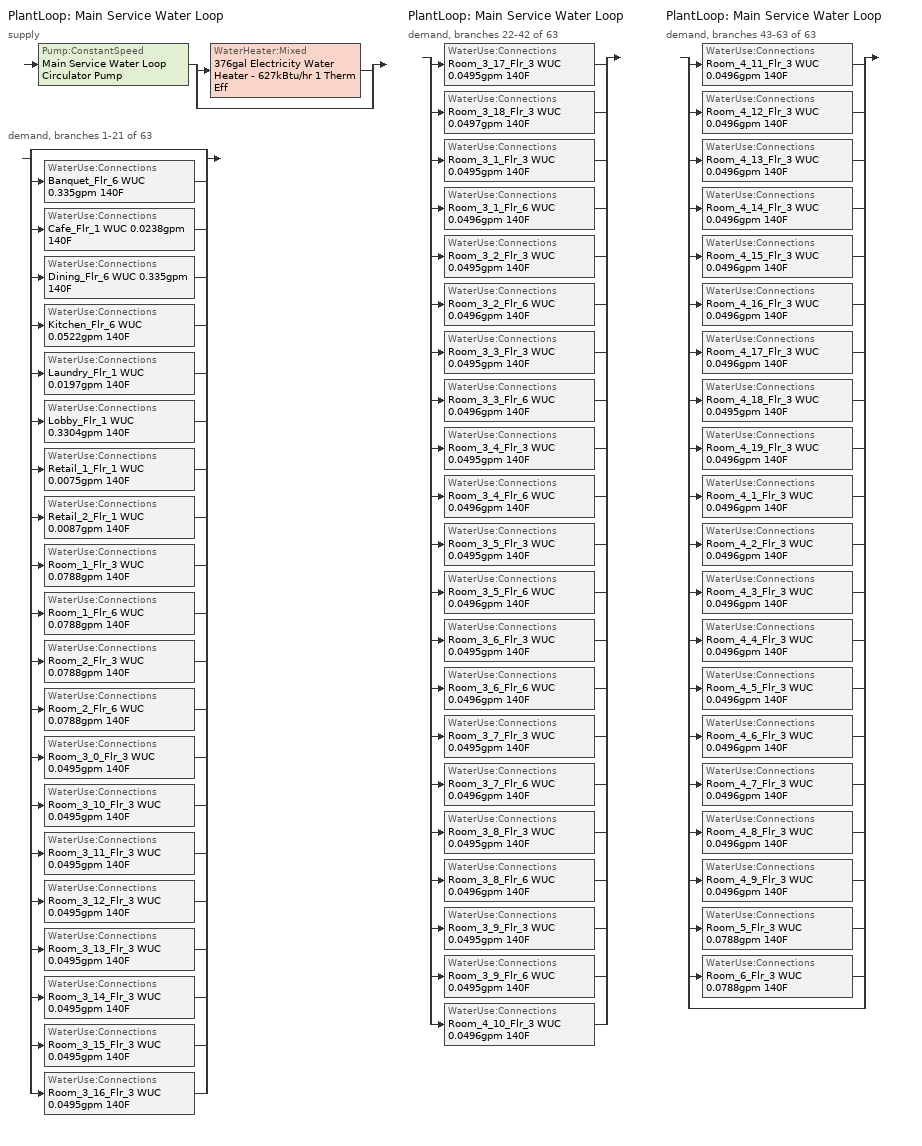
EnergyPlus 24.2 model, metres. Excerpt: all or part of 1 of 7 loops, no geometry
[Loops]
PlantLoop 'Main Service Water Loop'
 supply: Pump:ConstantSpeed 'Main Service Water Loop Circulator Pump' > split
  | WaterHeater:Mixed '376gal Electricity Water Heater - 627kBtu/hr 1 Therm Eff'
  | bypass
 demand, branches 1-21 of 63: split
  | bypass
  | WaterUse:Connections 'Banquet_Flr_6 WUC 0.335gpm 140F'
  | WaterUse:Connections 'Cafe_Flr_1 WUC 0.0238gpm 140F'
  | WaterUse:Connections 'Dining_Flr_6 WUC 0.335gpm 140F'
  | WaterUse:Connections 'Kitchen_Flr_6 WUC 0.0522gpm 140F'
  | WaterUse:Connections 'Laundry_Flr_1 WUC 0.0197gpm 140F'
  | WaterUse:Connections 'Lobby_Flr_1 WUC 0.3304gpm 140F'
  | WaterUse:Connections 'Retail_1_Flr_1 WUC 0.0075gpm 140F'
  | WaterUse:Connections 'Retail_2_Flr_1 WUC 0.0087gpm 140F'
  | WaterUse:Connections 'Room_1_Flr_3 WUC 0.0788gpm 140F'
  | WaterUse:Connections 'Room_1_Flr_6 WUC 0.0788gpm 140F'
  | WaterUse:Connections 'Room_2_Flr_3 WUC 0.0788gpm 140F'
  | WaterUse:Connections 'Room_2_Flr_6 WUC 0.0788gpm 140F'
  | WaterUse:Connections 'Room_3_0_Flr_3 WUC 0.0495gpm 140F'
  | WaterUse:Connections 'Room_3_10_Flr_3 WUC 0.0495gpm 140F'
  | WaterUse:Connections 'Room_3_11_Flr_3 WUC 0.0495gpm 140F'
  | WaterUse:Connections 'Room_3_12_Flr_3 WUC 0.0495gpm 140F'
  | WaterUse:Connections 'Room_3_13_Flr_3 WUC 0.0495gpm 140F'
  | WaterUse:Connections 'Room_3_14_Flr_3 WUC 0.0495gpm 140F'
  | WaterUse:Connections 'Room_3_15_Flr_3 WUC 0.0495gpm 140F'
  | WaterUse:Connections 'Room_3_16_Flr_3 WUC 0.0495gpm 140F'
PlantLoop 'Main Service Water Loop'
 demand, branches 22-42 of 63: split
  | WaterUse:Connections 'Room_3_17_Flr_3 WUC 0.0495gpm 140F'
  | WaterUse:Connections 'Room_3_18_Flr_3 WUC 0.0497gpm 140F'
  | WaterUse:Connections 'Room_3_1_Flr_3 WUC 0.0495gpm 140F'
  | WaterUse:Connections 'Room_3_1_Flr_6 WUC 0.0496gpm 140F'
  | WaterUse:Connections 'Room_3_2_Flr_3 WUC 0.0495gpm 140F'
  | WaterUse:Connections 'Room_3_2_Flr_6 WUC 0.0496gpm 140F'
  | WaterUse:Connections 'Room_3_3_Flr_3 WUC 0.0495gpm 140F'
  | WaterUse:Connections 'Room_3_3_Flr_6 WUC 0.0496gpm 140F'
  | WaterUse:Connections 'Room_3_4_Flr_3 WUC 0.0495gpm 140F'
  | WaterUse:Connections 'Room_3_4_Flr_6 WUC 0.0496gpm 140F'
  | WaterUse:Connections 'Room_3_5_Flr_3 WUC 0.0495gpm 140F'
  | WaterUse:Connections 'Room_3_5_Flr_6 WUC 0.0496gpm 140F'
  | WaterUse:Connections 'Room_3_6_Flr_3 WUC 0.0495gpm 140F'
  | WaterUse:Connections 'Room_3_6_Flr_6 WUC 0.0496gpm 140F'
  | WaterUse:Connections 'Room_3_7_Flr_3 WUC 0.0495gpm 140F'
  | WaterUse:Connections 'Room_3_7_Flr_6 WUC 0.0496gpm 140F'
  | WaterUse:Connections 'Room_3_8_Flr_3 WUC 0.0495gpm 140F'
  | WaterUse:Connections 'Room_3_8_Flr_6 WUC 0.0496gpm 140F'
  | WaterUse:Connections 'Room_3_9_Flr_3 WUC 0.0495gpm 140F'
  | WaterUse:Connections 'Room_3_9_Flr_6 WUC 0.0495gpm 140F'
  | WaterUse:Connections 'Room_4_10_Flr_3 WUC 0.0496gpm 140F'
PlantLoop 'Main Service Water Loop'
 demand, branches 43-63 of 63: split
  | WaterUse:Connections 'Room_4_11_Flr_3 WUC 0.0496gpm 140F'
  | WaterUse:Connections 'Room_4_12_Flr_3 WUC 0.0496gpm 140F'
  | WaterUse:Connections 'Room_4_13_Flr_3 WUC 0.0496gpm 140F'
  | WaterUse:Connections 'Room_4_14_Flr_3 WUC 0.0496gpm 140F'
  | WaterUse:Connections 'Room_4_15_Flr_3 WUC 0.0496gpm 140F'
  | WaterUse:Connections 'Room_4_16_Flr_3 WUC 0.0496gpm 140F'
  | WaterUse:Connections 'Room_4_17_Flr_3 WUC 0.0496gpm 140F'
  | WaterUse:Connections 'Room_4_18_Flr_3 WUC 0.0495gpm 140F'
  | WaterUse:Connections 'Room_4_19_Flr_3 WUC 0.0496gpm 140F'
  | WaterUse:Connections 'Room_4_1_Flr_3 WUC 0.0496gpm 140F'
  | WaterUse:Connections 'Room_4_2_Flr_3 WUC 0.0496gpm 140F'
  | WaterUse:Connections 'Room_4_3_Flr_3 WUC 0.0496gpm 140F'
  | WaterUse:Connections 'Room_4_4_Flr_3 WUC 0.0496gpm 140F'
  | WaterUse:Connections 'Room_4_5_Flr_3 WUC 0.0496gpm 140F'
  | WaterUse:Connections 'Room_4_6_Flr_3 WUC 0.0496gpm 140F'
  | WaterUse:Connections 'Room_4_7_Flr_3 WUC 0.0496gpm 140F'
  | WaterUse:Connections 'Room_4_8_Flr_3 WUC 0.0496gpm 140F'
  | WaterUse:Connections 'Room_4_9_Flr_3 WUC 0.0496gpm 140F'
  | WaterUse:Connections 'Room_5_Flr_3 WUC 0.0788gpm 140F'
  | WaterUse:Connections 'Room_6_Flr_3 WUC 0.0788gpm 140F'
  | bypass
[SetpointManager:Scheduled]
Service hot water setpoint manager: Control Variable=Temperature; Schedule=Service Water Loop Temp - 140F; Setpoint Node or NodeList=Main Service Water Loop Supply Outlet Node
[PlantLoop]
Main Service Water Loop: Fluid Type=Water; Plant Equipment Operation Scheme=Main Service Water Loop Operation Schemes; Maximum Loop Temperature {C}=60; Minimum Loop Temperature {C}=51.6667; Maximum Loop Flow Rate {m3/s}=Autosize; Minimum Loop Flow Rate {m3/s}=0; Plant Loop Volume {m3}=Autocalculate; Load Distribution Scheme=Optimal; Plant Loop Demand Calculation Scheme=SingleSetpoint; Common Pipe Simulation=None
[Sizing:Plant]
Main Service Water Loop: Loop Type=Heating; Design Loop Exit Temperature {C}=60; Loop Design Temperature Difference {deltaC}=5; Sizing Option=NonCoincident; Zone Timesteps in Averaging Window=1; Coincident Sizing Factor Mode=None
[Pump:ConstantSpeed]
Main Service Water Loop Circulator Pump: Design Flow Rate {m3/s}=Autosize; Design Pump Head {Pa}=529997; Design Power Consumption {W}=Autosize; Motor Efficiency=0.855; Fraction of Motor Inefficiencies to Fluid Stream=0; Pump Control Type=Intermittent; Design Power Sizing Method=PowerPerFlowPerPressure; Design Electric Power per Unit Flow Rate {W/(m3/s)}=348701.1; Design Shaft Power per Unit Flow Rate per Unit Head {W-s/m3-Pa}=1.28205
[WaterHeater:Mixed]
376gal Electricity Water Heater - 627kBtu/hr 1 Therm Eff: Tank Volume {m3}=1.42181; Setpoint Temperature Schedule=Service Water Loop Temp - 140F; Deadband Temperature Difference {deltaC}=2; Maximum Temperature Limit {C}=60; Heater Control Type=Cycle; Heater Maximum Capacity {W}=183709; Heater Ignition Minimum Flow Rate {m3/s}=0; Heater Ignition Delay {s}=0; Heater Fuel Type=Electricity; Heater Thermal Efficiency=1; Off Cycle Parasitic Fuel Consumption Rate {W}=122.494; Off Cycle Parasitic Fuel Type=Electricity; Off Cycle Parasitic Heat Fraction to Tank=0.8; On Cycle Parasitic Fuel Consumption Rate {W}=122.494; On Cycle Parasitic Fuel Type=Electricity; On Cycle Parasitic Heat Fraction to Tank=0; Ambient Temperature Indicator=Schedule; Ambient Temperature Schedule=Water Heater Ambient Temp Schedule 71.6F; Off Cycle Loss Coefficient to Ambient Temperature {W/K}=0.00956264; Off Cycle Loss Fraction to Zone=1; On Cycle Loss Coefficient to Ambient Temperature {W/K}=0.00956264; On Cycle Loss Fraction to Zone=1; Use Side Effectiveness=1; Source Side Effectiveness=1; Use Side Design Flow Rate {m3/s}=Autosize; Source Side Design Flow Rate {m3/s}=Autosize; Indirect Water Heating Recovery Time {hr}=1.5; Source Side Flow Control Mode=IndirectHeatPrimarySetpoint
[WaterHeater:Sizing]
376gal Electricity Water Heater - 627kBtu/hr 1 Therm Eff: Design Mode=PeakDraw; Time Storage Can Meet Peak Draw {hr}=0.538503; Time for Tank Recovery {hr}=1; Nominal Tank Volume for Autosizing Plant Connections {m3}=1
[WaterUse:Connections] Drain Water Heat Exchanger Type=None; Drain Water Heat Exchanger Destination=Plant
Name | Water Use Equipment Name 1
Banquet_Flr_6 WUC 0.335gpm 140F | Banquet_Flr_6 Service Water Use 0.335gpm 140F
Cafe_Flr_1 WUC 0.0238gpm 140F | Cafe_Flr_1 Service Water Use 0.0238gpm 140F
Dining_Flr_6 WUC 0.335gpm 140F | Dining_Flr_6 Service Water Use 0.335gpm 140F
Kitchen_Flr_6 WUC 0.0522gpm 140F | Kitchen_Flr_6 Service Water Use 0.0522gpm 140F
Laundry_Flr_1 WUC 0.0197gpm 140F | Laundry_Flr_1 Service Water Use 0.0197gpm 140F
Lobby_Flr_1 WUC 0.3304gpm 140F | Lobby_Flr_1 Service Water Use 0.3304gpm 140F
Retail_1_Flr_1 WUC 0.0075gpm 140F | Retail_1_Flr_1 Service Water Use 0.0075gpm 140F
Retail_2_Flr_1 WUC 0.0087gpm 140F | Retail_2_Flr_1 Service Water Use 0.0087gpm 140F
Room_1_Flr_3 WUC 0.0788gpm 140F | Room_1_Flr_3 Service Water Use 0.0788gpm 140F
Room_1_Flr_6 WUC 0.0788gpm 140F | Room_1_Flr_6 Service Water Use 0.0788gpm 140F
Room_2_Flr_3 WUC 0.0788gpm 140F | Room_2_Flr_3 Service Water Use 0.0788gpm 140F
Room_2_Flr_6 WUC 0.0788gpm 140F | Room_2_Flr_6 Service Water Use 0.0788gpm 140F
Room_3_0_Flr_3 WUC 0.0495gpm 140F | Room_3_0_Flr_3 Service Water Use 0.0495gpm 140F
Room_3_10_Flr_3 WUC 0.0495gpm 140F | Room_3_10_Flr_3 Service Water Use 0.0495gpm 140F
Room_3_11_Flr_3 WUC 0.0495gpm 140F | Room_3_11_Flr_3 Service Water Use 0.0495gpm 140F
Room_3_12_Flr_3 WUC 0.0495gpm 140F | Room_3_12_Flr_3 Service Water Use 0.0495gpm 140F
Room_3_13_Flr_3 WUC 0.0495gpm 140F | Room_3_13_Flr_3 Service Water Use 0.0495gpm 140F
Room_3_14_Flr_3 WUC 0.0495gpm 140F | Room_3_14_Flr_3 Service Water Use 0.0495gpm 140F
Room_3_15_Flr_3 WUC 0.0495gpm 140F | Room_3_15_Flr_3 Service Water Use 0.0495gpm 140F
Room_3_16_Flr_3 WUC 0.0495gpm 140F | Room_3_16_Flr_3 Service Water Use 0.0495gpm 140F
Room_3_17_Flr_3 WUC 0.0495gpm 140F | Room_3_17_Flr_3 Service Water Use 0.0495gpm 140F
Room_3_18_Flr_3 WUC 0.0497gpm 140F | Room_3_18_Flr_3 Service Water Use 0.0497gpm 140F
Room_3_1_Flr_3 WUC 0.0495gpm 140F | Room_3_1_Flr_3 Service Water Use 0.0495gpm 140F
Room_3_1_Flr_6 WUC 0.0496gpm 140F | Room_3_1_Flr_6 Service Water Use 0.0496gpm 140F
Room_3_2_Flr_3 WUC 0.0495gpm 140F | Room_3_2_Flr_3 Service Water Use 0.0495gpm 140F
Room_3_2_Flr_6 WUC 0.0496gpm 140F | Room_3_2_Flr_6 Service Water Use 0.0496gpm 140F
Room_3_3_Flr_3 WUC 0.0495gpm 140F | Room_3_3_Flr_3 Service Water Use 0.0495gpm 140F
Room_3_3_Flr_6 WUC 0.0496gpm 140F | Room_3_3_Flr_6 Service Water Use 0.0496gpm 140F
Room_3_4_Flr_3 WUC 0.0495gpm 140F | Room_3_4_Flr_3 Service Water Use 0.0495gpm 140F
Room_3_4_Flr_6 WUC 0.0496gpm 140F | Room_3_4_Flr_6 Service Water Use 0.0496gpm 140F
Room_3_5_Flr_3 WUC 0.0495gpm 140F | Room_3_5_Flr_3 Service Water Use 0.0495gpm 140F
Room_3_5_Flr_6 WUC 0.0496gpm 140F | Room_3_5_Flr_6 Service Water Use 0.0496gpm 140F
Room_3_6_Flr_3 WUC 0.0495gpm 140F | Room_3_6_Flr_3 Service Water Use 0.0495gpm 140F
Room_3_6_Flr_6 WUC 0.0496gpm 140F | Room_3_6_Flr_6 Service Water Use 0.0496gpm 140F
Room_3_7_Flr_3 WUC 0.0495gpm 140F | Room_3_7_Flr_3 Service Water Use 0.0495gpm 140F
Room_3_7_Flr_6 WUC 0.0496gpm 140F | Room_3_7_Flr_6 Service Water Use 0.0496gpm 140F
Room_3_8_Flr_3 WUC 0.0495gpm 140F | Room_3_8_Flr_3 Service Water Use 0.0495gpm 140F
Room_3_8_Flr_6 WUC 0.0496gpm 140F | Room_3_8_Flr_6 Service Water Use 0.0496gpm 140F
Room_3_9_Flr_3 WUC 0.0495gpm 140F | Room_3_9_Flr_3 Service Water Use 0.0495gpm 140F
Room_3_9_Flr_6 WUC 0.0495gpm 140F | Room_3_9_Flr_6 Service Water Use 0.0495gpm 140F
Room_4_10_Flr_3 WUC 0.0496gpm 140F | Room_4_10_Flr_3 Service Water Use 0.0496gpm 140F
Room_4_11_Flr_3 WUC 0.0496gpm 140F | Room_4_11_Flr_3 Service Water Use 0.0496gpm 140F
Room_4_12_Flr_3 WUC 0.0496gpm 140F | Room_4_12_Flr_3 Service Water Use 0.0496gpm 140F
Room_4_13_Flr_3 WUC 0.0496gpm 140F | Room_4_13_Flr_3 Service Water Use 0.0496gpm 140F
Room_4_14_Flr_3 WUC 0.0496gpm 140F | Room_4_14_Flr_3 Service Water Use 0.0496gpm 140F
Room_4_15_Flr_3 WUC 0.0496gpm 140F | Room_4_15_Flr_3 Service Water Use 0.0496gpm 140F
Room_4_16_Flr_3 WUC 0.0496gpm 140F | Room_4_16_Flr_3 Service Water Use 0.0496gpm 140F
Room_4_17_Flr_3 WUC 0.0496gpm 140F | Room_4_17_Flr_3 Service Water Use 0.0496gpm 140F
Room_4_18_Flr_3 WUC 0.0495gpm 140F | Room_4_18_Flr_3 Service Water Use 0.0495gpm 140F
Room_4_19_Flr_3 WUC 0.0496gpm 140F | Room_4_19_Flr_3 Service Water Use 0.0496gpm 140F
Room_4_1_Flr_3 WUC 0.0496gpm 140F | Room_4_1_Flr_3 Service Water Use 0.0496gpm 140F
Room_4_2_Flr_3 WUC 0.0496gpm 140F | Room_4_2_Flr_3 Service Water Use 0.0496gpm 140F
Room_4_3_Flr_3 WUC 0.0496gpm 140F | Room_4_3_Flr_3 Service Water Use 0.0496gpm 140F
Room_4_4_Flr_3 WUC 0.0496gpm 140F | Room_4_4_Flr_3 Service Water Use 0.0496gpm 140F
Room_4_5_Flr_3 WUC 0.0496gpm 140F | Room_4_5_Flr_3 Service Water Use 0.0496gpm 140F
Room_4_6_Flr_3 WUC 0.0496gpm 140F | Room_4_6_Flr_3 Service Water Use 0.0496gpm 140F
Room_4_7_Flr_3 WUC 0.0496gpm 140F | Room_4_7_Flr_3 Service Water Use 0.0496gpm 140F
Room_4_8_Flr_3 WUC 0.0496gpm 140F | Room_4_8_Flr_3 Service Water Use 0.0496gpm 140F
Room_4_9_Flr_3 WUC 0.0496gpm 140F | Room_4_9_Flr_3 Service Water Use 0.0496gpm 140F
Room_5_Flr_3 WUC 0.0788gpm 140F | Room_5_Flr_3 Service Water Use 0.0788gpm 140F
Room_6_Flr_3 WUC 0.0788gpm 140F | Room_6_Flr_3 Service Water Use 0.0788gpm 140F
[WaterUse:Equipment] Target Temperature Schedule=Mixed Water At Faucet Temp - 140F; Sensible Fraction Schedule=Fraction Sensible - 0.2; Latent Fraction Schedule=Fraction Latent - 0.05
Name | Peak Flow Rate {m3/s} | Flow Rate Fraction Schedule | Zone
Banquet_Flr_6 Service Water Use 0.335gpm 140F | 2.11381e-05 | NECB-B-Service Water Heating | ALL_ST=Dining area - other_FL=Building Story 4_SCH=B 1
Cafe_Flr_1 Service Water Use 0.0238gpm 140F | 1.50463e-06 | NECB-C-Service Water Heating | ALL_ST=Retail facility mall concourse_FL=Building Story 2_SCH=C
Dining_Flr_6 Service Water Use 0.335gpm 140F | 2.11381e-05 | NECB-B-Service Water Heating | ALL_ST=Dining area - other_FL=Building Story 4_SCH=B
Kitchen_Flr_6 Service Water Use 0.0522gpm 140F | 3.29204e-06 | NECB-B-Service Water Heating | ALL_ST=Food preparation area_FL=Building Story 4_SCH=B
Laundry_Flr_1 Service Water Use 0.0197gpm 140F | 1.24346e-06 | NECB-C-Service Water Heating | ALL_ST=Laundry/Washing area_FL=Building Story 2_SCH=C
Lobby_Flr_1 Service Water Use 0.3304gpm 140F | 2.08442e-05 | NECB-H-Service Water Heating | ALL_ST=Lobby - hotel_FL=Building Story 2_SCH=H
Retail_1_Flr_1 Service Water Use 0.0075gpm 140F | 4.74976e-07 | NECB-C-Service Water Heating | ALL_ST=Sales area_FL=Building Story 2_SCH=C 1
Retail_2_Flr_1 Service Water Use 0.0087gpm 140F | 5.50024e-07 | NECB-C-Service Water Heating | ALL_ST=Sales area_FL=Building Story 2_SCH=C
Room_1_Flr_3 Service Water Use 0.0788gpm 140F | 4.97412e-06 | NECB-F-Service Water Heating | DU_BT=Space Function_ST=Guest room_FL=Building Story 3_SCHF 12
Room_1_Flr_6 Service Water Use 0.0788gpm 140F | 4.97412e-06 | NECB-F-Service Water Heating | DU_BT=Space Function_ST=Guest room_FL=Building Story 4_SCHF 7
Room_2_Flr_3 Service Water Use 0.0788gpm 140F | 4.97354e-06 | NECB-F-Service Water Heating | DU_BT=Space Function_ST=Guest room_FL=Building Story 3_SCHF 3
Room_2_Flr_6 Service Water Use 0.0788gpm 140F | 4.97354e-06 | NECB-F-Service Water Heating | DU_BT=Space Function_ST=Guest room_FL=Building Story 4_SCHF 8
Room_3_0_Flr_3 Service Water Use 0.0495gpm 140F | 3.12604e-06 | NECB-F-Service Water Heating | DU_BT=Space Function_ST=Guest room_FL=Building Story 3_SCHF 2
Room_3_10_Flr_3 Service Water Use 0.0495gpm 140F | 3.12604e-06 | NECB-F-Service Water Heating | DU_BT=Space Function_ST=Guest room_FL=Building Story 3_SCHF 38
Room_3_11_Flr_3 Service Water Use 0.0495gpm 140F | 3.12604e-06 | NECB-F-Service Water Heating | DU_BT=Space Function_ST=Guest room_FL=Building Story 3_SCHF 8
Room_3_12_Flr_3 Service Water Use 0.0495gpm 140F | 3.12604e-06 | NECB-F-Service Water Heating | DU_BT=Space Function_ST=Guest room_FL=Building Story 3_SCHF 1
Room_3_13_Flr_3 Service Water Use 0.0495gpm 140F | 3.12604e-06 | NECB-F-Service Water Heating | DU_BT=Space Function_ST=Guest room_FL=Building Story 3_SCHF 4
Room_3_14_Flr_3 Service Water Use 0.0495gpm 140F | 3.12604e-06 | NECB-F-Service Water Heating | DU_BT=Space Function_ST=Guest room_FL=Building Story 3_SCHF 14
Room_3_15_Flr_3 Service Water Use 0.0495gpm 140F | 3.12604e-06 | NECB-F-Service Water Heating | DU_BT=Space Function_ST=Guest room_FL=Building Story 3_SCHF 20
Room_3_16_Flr_3 Service Water Use 0.0495gpm 140F | 3.12604e-06 | NECB-F-Service Water Heating | DU_BT=Space Function_ST=Guest room_FL=Building Story 3_SCHF 23
Room_3_17_Flr_3 Service Water Use 0.0495gpm 140F | 3.12604e-06 | NECB-F-Service Water Heating | DU_BT=Space Function_ST=Guest room_FL=Building Story 3_SCHF 16
Room_3_18_Flr_3 Service Water Use 0.0497gpm 140F | 3.13545e-06 | NECB-F-Service Water Heating | DU_BT=Space Function_ST=Guest room_FL=Building Story 3_SCHF 6
Room_3_1_Flr_3 Service Water Use 0.0495gpm 140F | 3.12604e-06 | NECB-F-Service Water Heating | DU_BT=Space Function_ST=Guest room_FL=Building Story 3_SCHF 28
Room_3_1_Flr_6 Service Water Use 0.0496gpm 140F | 3.1269e-06 | NECB-F-Service Water Heating | DU_BT=Space Function_ST=Guest room_FL=Building Story 4_SCHF 5
Room_3_2_Flr_3 Service Water Use 0.0495gpm 140F | 3.12604e-06 | NECB-F-Service Water Heating | DU_BT=Space Function_ST=Guest room_FL=Building Story 3_SCHF 9
Room_3_2_Flr_6 Service Water Use 0.0496gpm 140F | 3.1269e-06 | NECB-F-Service Water Heating | DU_BT=Space Function_ST=Guest room_FL=Building Story 4_SCHF 10
Room_3_3_Flr_3 Service Water Use 0.0495gpm 140F | 3.12604e-06 | NECB-F-Service Water Heating | DU_BT=Space Function_ST=Guest room_FL=Building Story 3_SCHF 36
Room_3_3_Flr_6 Service Water Use 0.0496gpm 140F | 3.1269e-06 | NECB-F-Service Water Heating | DU_BT=Space Function_ST=Guest room_FL=Building Story 4_SCHF 4
Room_3_4_Flr_3 Service Water Use 0.0495gpm 140F | 3.12604e-06 | NECB-F-Service Water Heating | DU_BT=Space Function_ST=Guest room_FL=Building Story 3_SCHF 10
Room_3_4_Flr_6 Service Water Use 0.0496gpm 140F | 3.1269e-06 | NECB-F-Service Water Heating | DU_BT=Space Function_ST=Guest room_FL=Building Story 4_SCHF 3
Room_3_5_Flr_3 Service Water Use 0.0495gpm 140F | 3.12604e-06 | NECB-F-Service Water Heating | DU_BT=Space Function_ST=Guest room_FL=Building Story 3_SCHF 5
Room_3_5_Flr_6 Service Water Use 0.0496gpm 140F | 3.1269e-06 | NECB-F-Service Water Heating | DU_BT=Space Function_ST=Guest room_FL=Building Story 4_SCHF 6
Room_3_6_Flr_3 Service Water Use 0.0495gpm 140F | 3.12604e-06 | NECB-F-Service Water Heating | DU_BT=Space Function_ST=Guest room_FL=Building Story 3_SCHF 13
Room_3_6_Flr_6 Service Water Use 0.0496gpm 140F | 3.1269e-06 | NECB-F-Service Water Heating | DU_BT=Space Function_ST=Guest room_FL=Building Story 4_SCHF 2
Room_3_7_Flr_3 Service Water Use 0.0495gpm 140F | 3.12604e-06 | NECB-F-Service Water Heating | DU_BT=Space Function_ST=Guest room_FL=Building Story 3_SCHF
Room_3_7_Flr_6 Service Water Use 0.0496gpm 140F | 3.1269e-06 | NECB-F-Service Water Heating | DU_BT=Space Function_ST=Guest room_FL=Building Story 4_SCHF 1
Room_3_8_Flr_3 Service Water Use 0.0495gpm 140F | 3.12604e-06 | NECB-F-Service Water Heating | DU_BT=Space Function_ST=Guest room_FL=Building Story 3_SCHF 15
Room_3_8_Flr_6 Service Water Use 0.0496gpm 140F | 3.1269e-06 | NECB-F-Service Water Heating | DU_BT=Space Function_ST=Guest room_FL=Building Story 4_SCHF 9
Room_3_9_Flr_3 Service Water Use 0.0495gpm 140F | 3.12604e-06 | NECB-F-Service Water Heating | DU_BT=Space Function_ST=Guest room_FL=Building Story 3_SCHF 18
Room_3_9_Flr_6 Service Water Use 0.0495gpm 140F | 3.12503e-06 | NECB-F-Service Water Heating | DU_BT=Space Function_ST=Guest room_FL=Building Story 4_SCHF
Room_4_10_Flr_3 Service Water Use 0.0496gpm 140F | 3.1269e-06 | NECB-F-Service Water Heating | DU_BT=Space Function_ST=Guest room_FL=Building Story 3_SCHF 32
Room_4_11_Flr_3 Service Water Use 0.0496gpm 140F | 3.1269e-06 | NECB-F-Service Water Heating | DU_BT=Space Function_ST=Guest room_FL=Building Story 3_SCHF 33
Room_4_12_Flr_3 Service Water Use 0.0496gpm 140F | 3.1269e-06 | NECB-F-Service Water Heating | DU_BT=Space Function_ST=Guest room_FL=Building Story 3_SCHF 35
Room_4_13_Flr_3 Service Water Use 0.0496gpm 140F | 3.1269e-06 | NECB-F-Service Water Heating | DU_BT=Space Function_ST=Guest room_FL=Building Story 3_SCHF 37
Room_4_14_Flr_3 Service Water Use 0.0496gpm 140F | 3.1269e-06 | NECB-F-Service Water Heating | DU_BT=Space Function_ST=Guest room_FL=Building Story 3_SCHF 7
Room_4_15_Flr_3 Service Water Use 0.0496gpm 140F | 3.1269e-06 | NECB-F-Service Water Heating | DU_BT=Space Function_ST=Guest room_FL=Building Story 3_SCHF 39
Room_4_16_Flr_3 Service Water Use 0.0496gpm 140F | 3.1269e-06 | NECB-F-Service Water Heating | DU_BT=Space Function_ST=Guest room_FL=Building Story 3_SCHF 24
Room_4_17_Flr_3 Service Water Use 0.0496gpm 140F | 3.1269e-06 | NECB-F-Service Water Heating | DU_BT=Space Function_ST=Guest room_FL=Building Story 3_SCHF 40
Room_4_18_Flr_3 Service Water Use 0.0495gpm 140F | 3.12092e-06 | NECB-F-Service Water Heating | DU_BT=Space Function_ST=Guest room_FL=Building Story 3_SCHF 30
Room_4_19_Flr_3 Service Water Use 0.0496gpm 140F | 3.1269e-06 | NECB-F-Service Water Heating | DU_BT=Space Function_ST=Guest room_FL=Building Story 3_SCHF 41
Room_4_1_Flr_3 Service Water Use 0.0496gpm 140F | 3.1269e-06 | NECB-F-Service Water Heating | DU_BT=Space Function_ST=Guest room_FL=Building Story 3_SCHF 34
Room_4_2_Flr_3 Service Water Use 0.0496gpm 140F | 3.1269e-06 | NECB-F-Service Water Heating | DU_BT=Space Function_ST=Guest room_FL=Building Story 3_SCHF 21
Room_4_3_Flr_3 Service Water Use 0.0496gpm 140F | 3.1269e-06 | NECB-F-Service Water Heating | DU_BT=Space Function_ST=Guest room_FL=Building Story 3_SCHF 22
Room_4_4_Flr_3 Service Water Use 0.0496gpm 140F | 3.1269e-06 | NECB-F-Service Water Heating | DU_BT=Space Function_ST=Guest room_FL=Building Story 3_SCHF 25
Room_4_5_Flr_3 Service Water Use 0.0496gpm 140F | 3.1269e-06 | NECB-F-Service Water Heating | DU_BT=Space Function_ST=Guest room_FL=Building Story 3_SCHF 26
Room_4_6_Flr_3 Service Water Use 0.0496gpm 140F | 3.1269e-06 | NECB-F-Service Water Heating | DU_BT=Space Function_ST=Guest room_FL=Building Story 3_SCHF 27
Room_4_7_Flr_3 Service Water Use 0.0496gpm 140F | 3.1269e-06 | NECB-F-Service Water Heating | DU_BT=Space Function_ST=Guest room_FL=Building Story 3_SCHF 19
Room_4_8_Flr_3 Service Water Use 0.0496gpm 140F | 3.1269e-06 | NECB-F-Service Water Heating | DU_BT=Space Function_ST=Guest room_FL=Building Story 3_SCHF 29
Room_4_9_Flr_3 Service Water Use 0.0496gpm 140F | 3.1269e-06 | NECB-F-Service Water Heating | DU_BT=Space Function_ST=Guest room_FL=Building Story 3_SCHF 31
Room_5_Flr_3 Service Water Use 0.0788gpm 140F | 4.97412e-06 | NECB-F-Service Water Heating | DU_BT=Space Function_ST=Guest room_FL=Building Story 3_SCHF 11
Room_6_Flr_3 Service Water Use 0.0788gpm 140F | 4.97354e-06 | NECB-F-Service Water Heating | DU_BT=Space Function_ST=Guest room_FL=Building Story 3_SCHF 17
[PlantEquipmentOperationSchemes]
Main Service Water Loop Operation Schemes: Control Scheme Object Type 1=PlantEquipmentOperation:HeatingLoad; Control Scheme Name 1=Main Service Water Loop Heating Operation Scheme; Control Scheme Schedule Name 1=Always On Discrete
[PlantEquipmentOperation:HeatingLoad]
Main Service Water Loop Heating Operation Scheme: Load Range Lower Limit 1 {W}=0; Load Range Upper Limit 1 {W}=1000000000; Range Equipment List Name 1=Main Service Water Loop Heating Equipment List
[PlantEquipmentList]
Main Service Water Loop Heating Equipment List: WaterHeater:Mixed, 376gal Electricity Water Heater - 627kBtu/hr 1 Therm Eff
[Schedule:Day:Interval]
Fraction Latent - 0.05 Default: No, 24:00, 0.05
Fraction Sensible - 0.2 Default: No, 24:00, 0.2
Mixed Water At Faucet Temp - 140F Default; Service Water Loop Temp - 140F Default: No, 24:00, 60
NECB-B-Service Water Heating Default; NECB-B-Service Water Heating Default|Wkdy Day: No, 01:00, 0.6, 02:00, 0.5, 09:00, 0.05, 11:00, 0.7, 12:00, 0.4, 13:00, 0.5, 15:00, 0.6, 16:00, 0.4, 18:00, 0.3, 19:00, 0.4, 20:00, 0.5, 22:00, 0.8, 24:00, 0.9
NECB-B-Service Water Heating Sat Day: No, 01:00, 0.7, 02:00, 0.6, 09:00, 0.05, 11:00, 0.7, 12:00, 0.4, 13:00, 0.5, 15:00, 0.6, 16:00, 0.4, 18:00, 0.3, 19:00, 0.4, 20:00, 0.5, 22:00, 0.8, 24:00, 0.9
NECB-B-Service Water Heating Sun|Hol Day: No, 01:00, 0.5, 02:00, 0.6, 09:00, 0.05, 11:00, 0.7, 12:00, 0.4, 13:00, 0.5, 15:00, 0.6, 16:00, 0.4, 18:00, 0.3, 19:00, 0.4, 20:00, 0.5, 22:00, 0.8, 24:00, 0.5
NECB-C-Service Water Heating Default; NECB-C-Service Water Heating Default|Wkdy Day: No, 08:00, 0.05, 09:00, 0.1, 10:00, 0.2, 11:00, 0.3, 12:00, 0.4, 16:00, 0.8, 17:00, 0.6, 18:00, 0.4, 19:00, 0.3, 21:00, 0.2, 24:00, 0.05
NECB-C-Service Water Heating Sat Day: No, 08:00, 0.05, 09:00, 0.1, 10:00, 0.2, 11:00, 0.3, 12:00, 0.5, 16:00, 0.9, 17:00, 0.7, 18:00, 0.5, 19:00, 0.3, 21:00, 0.2, 24:00, 0.05
NECB-C-Service Water Heating Sun|Hol Day: No, 08:00, 0.05, 09:00, 0.1, 10:00, 0.2, 11:00, 0.3, 12:00, 0.5, 17:00, 0.9, 18:00, 0.5, 19:00, 0.3, 24:00, 0.05
NECB-F-Service Water Heating Default; NECB-F-Service Water Heating Default|Wkdy Day; NECB-F-Service Water Heating Sat Day; NECB-F-Service Water Heating Sun|Hol Day: No, 01:00, 0.35, 02:00, 0.21, 03:00, 0.14, 05:00, 0.07, 06:00, 0.14, 07:00, 0.28, 08:00, 0.42, 09:00, 0.63, 10:00, 0.49, 12:00, 0.35, 13:00, 0.28, 14:00, 0.35, 15:00, 0.28, 19:00, 0.21, 20:00, 0.35, 24:00, 0.49
NECB-H-Service Water Heating Default; NECB-H-Service Water Heating Default|Wkdy Day; NECB-H-Service Water Heating Sat Day; NECB-H-Service Water Heating Sun|Hol Day: No, 24:00, 0.9
Water Heater Ambient Temp Schedule 71.6F Default: No, 24:00, 22
[Schedule:Week:Daily]
Fraction Latent - 0.05 Week Rule - Jan1-Dec31: Fraction Latent - 0.05 Default, Fraction Latent - 0.05 Default, Fraction Latent - 0.05 Default, Fraction Latent - 0.05 Default, Fraction Latent - 0.05 Default, Fraction Latent - 0.05 Default, Fraction Latent - 0.05 Default, Fraction Latent - 0.05 Default, Fraction Latent - 0.05 Default, Fraction Latent - 0.05 Default, Fraction Latent - 0.05 Default, Fraction Latent - 0.05 Default
Fraction Sensible - 0.2 Week Rule - Jan1-Dec31: Fraction Sensible - 0.2 Default, Fraction Sensible - 0.2 Default, Fraction Sensible - 0.2 Default, Fraction Sensible - 0.2 Default, Fraction Sensible - 0.2 Default, Fraction Sensible - 0.2 Default, Fraction Sensible - 0.2 Default, Fraction Sensible - 0.2 Default, Fraction Sensible - 0.2 Default, Fraction Sensible - 0.2 Default, Fraction Sensible - 0.2 Default, Fraction Sensible - 0.2 Default
Mixed Water At Faucet Temp - 140F Week Rule - Jan1-Dec31: Mixed Water At Faucet Temp - 140F Default, Mixed Water At Faucet Temp - 140F Default, Mixed Water At Faucet Temp - 140F Default, Mixed Water At Faucet Temp - 140F Default, Mixed Water At Faucet Temp - 140F Default, Mixed Water At Faucet Temp - 140F Default, Mixed Water At Faucet Temp - 140F Default, Mixed Water At Faucet Temp - 140F Default, Mixed Water At Faucet Temp - 140F Default, Mixed Water At Faucet Temp - 140F Default, Mixed Water At Faucet Temp - 140F Default, Mixed Water At Faucet Temp - 140F Default
NECB-B-Service Water Heating Week Rule - Jan1-Dec31: NECB-B-Service Water Heating Sun|Hol Day, NECB-B-Service Water Heating Default|Wkdy Day, NECB-B-Service Water Heating Default|Wkdy Day, NECB-B-Service Water Heating Default|Wkdy Day, NECB-B-Service Water Heating Default|Wkdy Day, NECB-B-Service Water Heating Default|Wkdy Day, NECB-B-Service Water Heating Sat Day, NECB-B-Service Water Heating Default, NECB-B-Service Water Heating Default, NECB-B-Service Water Heating Default, NECB-B-Service Water Heating Default, NECB-B-Service Water Heating Default
NECB-C-Service Water Heating Week Rule - Jan1-Dec31: NECB-C-Service Water Heating Sun|Hol Day, NECB-C-Service Water Heating Default|Wkdy Day, NECB-C-Service Water Heating Default|Wkdy Day, NECB-C-Service Water Heating Default|Wkdy Day, NECB-C-Service Water Heating Default|Wkdy Day, NECB-C-Service Water Heating Default|Wkdy Day, NECB-C-Service Water Heating Sat Day, NECB-C-Service Water Heating Default, NECB-C-Service Water Heating Default, NECB-C-Service Water Heating Default, NECB-C-Service Water Heating Default, NECB-C-Service Water Heating Default
NECB-F-Service Water Heating Week Rule - Jan1-Dec31: NECB-F-Service Water Heating Sun|Hol Day, NECB-F-Service Water Heating Default|Wkdy Day, NECB-F-Service Water Heating Default|Wkdy Day, NECB-F-Service Water Heating Default|Wkdy Day, NECB-F-Service Water Heating Default|Wkdy Day, NECB-F-Service Water Heating Default|Wkdy Day, NECB-F-Service Water Heating Sat Day, NECB-F-Service Water Heating Default, NECB-F-Service Water Heating Default, NECB-F-Service Water Heating Default, NECB-F-Service Water Heating Default, NECB-F-Service Water Heating Default
NECB-H-Service Water Heating Week Rule - Jan1-Dec31: NECB-H-Service Water Heating Sun|Hol Day, NECB-H-Service Water Heating Default|Wkdy Day, NECB-H-Service Water Heating Default|Wkdy Day, NECB-H-Service Water Heating Default|Wkdy Day, NECB-H-Service Water Heating Default|Wkdy Day, NECB-H-Service Water Heating Default|Wkdy Day, NECB-H-Service Water Heating Sat Day, NECB-H-Service Water Heating Default, NECB-H-Service Water Heating Default, NECB-H-Service Water Heating Default, NECB-H-Service Water Heating Default, NECB-H-Service Water Heating Default
Service Water Loop Temp - 140F Week Rule - Jan1-Dec31: Service Water Loop Temp - 140F Default, Service Water Loop Temp - 140F Default, Service Water Loop Temp - 140F Default, Service Water Loop Temp - 140F Default, Service Water Loop Temp - 140F Default, Service Water Loop Temp - 140F Default, Service Water Loop Temp - 140F Default, Service Water Loop Temp - 140F Default, Service Water Loop Temp - 140F Default, Service Water Loop Temp - 140F Default, Service Water Loop Temp - 140F Default, Service Water Loop Temp - 140F Default
Water Heater Ambient Temp Schedule 71.6F Week Rule - Jan1-Dec31: Water Heater Ambient Temp Schedule 71.6F Default, Water Heater Ambient Temp Schedule 71.6F Default, Water Heater Ambient Temp Schedule 71.6F Default, Water Heater Ambient Temp Schedule 71.6F Default, Water Heater Ambient Temp Schedule 71.6F Default, Water Heater Ambient Temp Schedule 71.6F Default, Water Heater Ambient Temp Schedule 71.6F Default, Water Heater Ambient Temp Schedule 71.6F Default, Water Heater Ambient Temp Schedule 71.6F Default, Water Heater Ambient Temp Schedule 71.6F Default, Water Heater Ambient Temp Schedule 71.6F Default, Water Heater Ambient Temp Schedule 71.6F Default
[Schedule:Year]
Fraction Latent - 0.05: Fraction Latent - 0.05 Week Rule - Jan1-Dec31, 1, 1, 12, 31
Fraction Sensible - 0.2: Fraction Sensible - 0.2 Week Rule - Jan1-Dec31, 1, 1, 12, 31
Mixed Water At Faucet Temp - 140F: Mixed Water At Faucet Temp - 140F Week Rule - Jan1-Dec31, 1, 1, 12, 31
NECB-B-Service Water Heating: NECB-B-Service Water Heating Week Rule - Jan1-Dec31, 1, 1, 12, 31
NECB-C-Service Water Heating: NECB-C-Service Water Heating Week Rule - Jan1-Dec31, 1, 1, 12, 31
NECB-F-Service Water Heating: NECB-F-Service Water Heating Week Rule - Jan1-Dec31, 1, 1, 12, 31
NECB-H-Service Water Heating: NECB-H-Service Water Heating Week Rule - Jan1-Dec31, 1, 1, 12, 31
Service Water Loop Temp - 140F: Service Water Loop Temp - 140F Week Rule - Jan1-Dec31, 1, 1, 12, 31
Water Heater Ambient Temp Schedule 71.6F: Water Heater Ambient Temp Schedule 71.6F Week Rule - Jan1-Dec31, 1, 1, 12, 31
[Schedule:Constant]
Always On Discrete: Hourly Value=1
